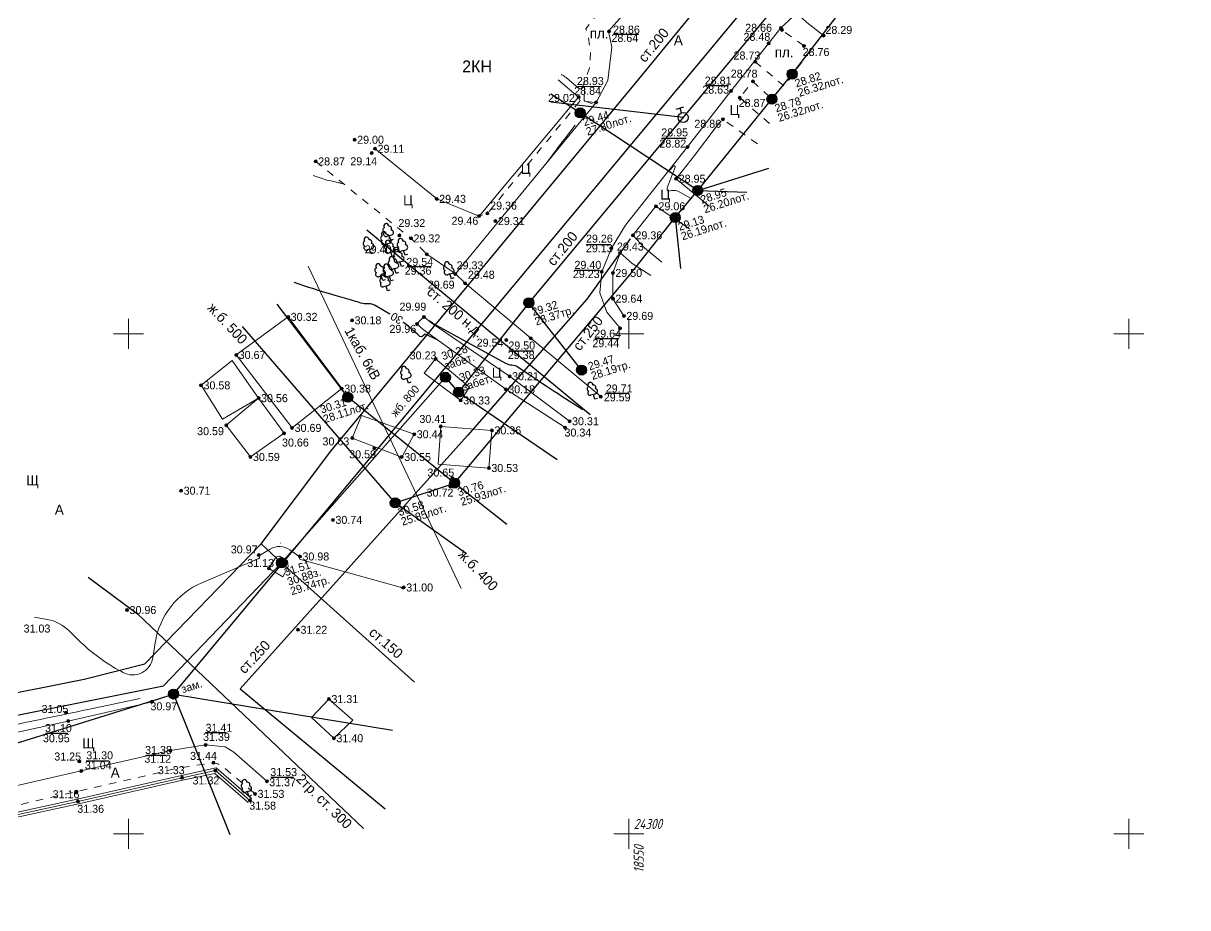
# Model space of a CAD drawing. Header units: metres. Extents: x 17798 to 18902, y 24284 to 24836.
# Drawn here: x 18489.5 to 18605.9, y 24292.6 to 24381 of the extents above; entities that cross this region are included whole.
import ezdxf

# ---------------------------------------------------------------- set-up
doc = ezdxf.new("R2010")
doc.units = ezdxf.units.M
doc.linetypes.add('g5_01_5x1_5', pattern=[3, 1.5, -1.5])
for name, color, linetype in [('02_Сетка', 7, 'Continuous'), ('03_Здания и строения', 7, 'Continuous'), ('06_Инженерно-технические сооружения', 7, 'Continuous'), ('10_Границы покрытий и угодий', 7, 'Continuous'), ('13_Растительность', 7, 'Continuous'), ('14_Ограждения', 7, 'Continuous'), ('19_Горизонтали', 7, 'Continuous'), ('30_Канализация', 7, 'Continuous'), ('31_Водопровод', 7, 'Continuous'), ('32_Теплосеть', 7, 'Continuous'), ('33_Газопровод', 7, 'Continuous'), ('38_Кабели высокого напряжения', 7, 'Continuous'), ('44_Крышки колодцев', 7, 'Continuous'), ('45_Номера колодцев', 7, 'Continuous'), ('61_Отметки высоты поверхности', 7, 'Continuous')]:
    doc.layers.add(name, color=color, linetype=linetype)
doc.styles.add('LIKE11', font='bm431.shx')
doc.styles.add('LIKE14', font='p131.shx')
doc.styles.add('LIKE17', font='d431.shx')
doc.styles.add('LIKE32', font='peteri.shx')
doc.styles.add('LIKE36', font='pragmai.shx')
doc.styles.add('Line_GUGK', font='bm431.ttf', dxfattribs={"height": 1})
doc.styles.get("Standard").update_dxf_attribs({"font": 'SPDS.shx', "oblique": 15, "height": 2})
doc.linetypes.add('g5_119_1', pattern='A,8,-2,[31,GUGK_2005.shx,S=0.2000000029802322,R=0,X=0,Y=0],0.699999988079071,[31,GUGK_2005.shx,S=0.1599999964237213,R=0,X=0,Y=0],6.599999904632568,[31,GUGK_2005.shx,S=0.1599999964237213,R=180.0000050089563,X=0,Y=0],0.699999988079071,[31,GUGK_2005.shx,S=0.2000000029802322,R=180.0000050089563,X=0,Y=0],-2', length=19.99999988079071)
doc.linetypes.add('g5_122_g', pattern='A,2,-2,3,-0.6000000238418579,["Г",Line_GUGK,S=2,R=0,X=0,Y=-1],-2.799999952316284,3,-2,8,-2,8,-2,6', length=41.39999997615814)
doc.linetypes.add('g5_122_k', pattern='A,2,-2,3,-0.6000000238418579,["К",Line_GUGK,S=2,R=0,X=0,Y=-1],-3,3,-2,8,-2,8,-2,6', length=41.60000002384186)
doc.linetypes.add('g5_122_kl', pattern='A,2,-2,3,-0.6000000238418579,["Кл",Line_GUGK,S=2,R=0,X=0,Y=-1],-5,3,-2,8,-2,8,-2,6', length=43.60000002384186)
doc.linetypes.add('g5_122_t', pattern='A,2,-2,3,-0.6000000238418579,["Т",Line_GUGK,S=2,R=0,X=0,Y=-1],-2.799999952316284,3,-2,8,-2,8,-2,6', length=41.39999997615814)
doc.linetypes.add('g5_122_v', pattern='A,2,-2,3,-0.6000000238418579,["В",Line_GUGK,S=2,R=0,X=0,Y=-1],-2.799999952316284,3,-2,8,-2,8,-2,6', length=41.39999997615814)
doc.linetypes.add('g5_474_1a', pattern='A,2,-0.5,[28,GUGK_2005.shx,S=2,R=0,X=0,Y=0],-0.5,2', length=5)

# ---------------------------------------------------------------- blocks, each defined once
blk = doc.blocks.new('g5_388_1')
at = {"color": 0, "flags": 128}
blk.add_lwpolyline([(0, 0.99423149460381), (0.513141325947899, 0.99423149460381, 0.7980424165725708), (0.729456388550349, 1.94501724603264, 0.6363283395767212), (0.462796798938016, 2.81074059364795, 0.5330644249916077), (0, 3.5, 0.5330644249916077), (-0.462796798938011, 2.81074059364795, 0.6363283395767212), (-0.729456388550344, 1.94501724603264, 0.7980424165725708), (-0.513141325947899, 0.99423149460381)], format="xyb", dxfattribs=at)
for points in [[(0, 0.99423149460381), (-0.513141325947899, 0.99423149460381)], [(0.5, 0), (0, 0), (0, 0.99423149460381)]]:
    blk.add_lwpolyline(points, dxfattribs=at)
at = {"style": 'LIKE11', "flags": 8}
for tag, p in [('Описание', (-14.18582778595089, 0.838153843312421)), ('Метрические данные', (1.49018894412265, 0.457040420709325))]:
    blk.add_attdef(tag, p, '', height=2, dxfattribs=at)
blk = doc.blocks.new('g5_117v')
h = blk.add_hatch(color=255)
h.paths.add_polyline_path([(-0.9219544457292888, 0.07500000000000012), (0.9219544457292888, 0.075, 0.9219544529914856)])
h.paths.add_polyline_path([(0.9219544457292888, -0.07499999999999998), (-0.9219544457292888, -0.07499999999999987, 0.9219544529914856)])
at = {"color": 0}
blk.add_line((-1, 1.224606353822377e-16), (1, 1.224606353822377e-16), dxfattribs=at)
blk.add_circle((0, 0), 1, dxfattribs=at)
at = {"style": 'LIKE11', "flags": 8}
for tag, p in [('Номер', (0, 1.699999988079071)), ('Отметка кольца люка', (7.145486520431816e-16, -2.800000011920929)), ('Отметка земли (возле него)', (7.145486520431816e-16, -4.800000011920929)), ('Верх прокладки', (7.145486520431816e-16, -6.800000011920929)), ('Низ прокладки', (7.145486520431816e-16, -8.800000011920929))]:
    blk.add_attdef(tag, p, '', height=1.600000023841858, dxfattribs=at)
blk = doc.blocks.new('g5_117kb')
h = blk.add_hatch(color=255)
h.paths.add_polyline_path([(0.07499999999999994, 0.07500000000000018), (0.9219544457292888, 0.07499999999999996, 0.3674260079860687), (0.07500000000000004, 0.9219544457292888)])
h.paths.add_polyline_path([(-0.07499999999999996, 0.9219544457292888, 0.3674260079860687), (-0.9219544457292888, 0.07500000000000018), (-0.07500000000000005, 0.07500000000000018)])
h.paths.add_polyline_path([(-0.07500000000000008, -0.07499999999999996), (-0.9219544457292888, -0.07499999999999984, 0.3674260079860687), (-0.07500000000000018, -0.9219544457292888)])
h.paths.add_polyline_path([(0.0749999999999998, -0.9219544457292888, 0.3674260079860687), (0.9219544457292888, -0.07499999999999996), (0.07499999999999993, -0.07499999999999996)])
at = {"color": 0, "flags": 128}
for points in [[(-1, 2.220446049250313e-16), (0.9999999999999999, 2.220446049250313e-16)], [(6.123031769111886e-17, 1), (6.123031769111886e-17, -1)]]:
    blk.add_lwpolyline(points, dxfattribs=at)
at = {"color": 0}
blk.add_circle((0, 0), 1, dxfattribs=at)
at = {"style": 'LIKE11', "flags": 8}
for tag, p in [('Номер', (-5.551115123125783e-17, 1.699999988079071)), ('Отметка кольца люка', (6.590375008119238e-16, -2.800000011920929)), ('Отметка земли (возле него)', (6.590375008119238e-16, -4.800000011920929)), ('Верх прокладки', (6.590375008119238e-16, -6.800000011920929)), ('Низ прокладки', (6.590375008119238e-16, -8.800000011920929))]:
    blk.add_attdef(tag, p, '', height=1.600000023841858, dxfattribs=at)
blk = doc.blocks.new('g5_311_2')
h = blk.add_hatch(color=0)
edge = h.paths.add_edge_path()
edge.add_arc((6.938893903907228e-18, 0), 0.5, 0, 360.0000100179126)
at = {"color": 0}
blk.add_circle((6.938893903907228e-18, 0), 0.5, dxfattribs=at)
at = {"style": 'LIKE11', "flags": 8}
for tag, p in [('Номер', (6.938893903907228e-18, 1.699999988079071)), ('Отметка кольца люка', (7.214875459470888e-16, -2.800000011920929)), ('Отметка земли (возле него)', (7.214875459470888e-16, -4.800000011920929)), ('Верх прокладки', (7.214875459470888e-16, -6.800000011920929)), ('Низ прокладки', (7.214875459470888e-16, -8.800000011920929))]:
    blk.add_attdef(tag, p, '', height=1.600000023841858, dxfattribs=at)
blk = doc.blocks.new('g5_304_4')
h = blk.add_hatch(color=255)
edge = h.paths.add_edge_path()
edge.add_arc((0, 0), 0.925000011920929, 0, 360.0000100179126)
at = {"color": 0}
for p, q in [((-0.7999999999999998, 2), (0.8000000000000007, 2)), ((0, 1), (0, 2))]:
    blk.add_line(p, q, dxfattribs=at)
blk.add_circle((0, 0), 1, dxfattribs=at)
blk = doc.blocks.new('g5_117d')
h = blk.add_hatch(color=255)
h.paths.add_polyline_path([(0.325, 0.475), (0.3250000000000001, 0.8660254037844387, 0.1814602911472321), (-0.325, 0.8660254037844386), (-0.325, 0.4750000000000001)])
h.paths.add_polyline_path([(-0.7937253933193772, 0.4750000000000001), (-0.475, 0.475), (-0.475, 0.7937253933193772, 0.1236868873238564)])
h.paths.add_polyline_path([(0.4750000000000001, 0.4750000000000001), (0.7937253933193772, 0.4750000000000001, 0.1236868873238564), (0.4750000000000001, 0.7937253933193771)])
h.paths.add_polyline_path([(0.4749999999999999, -0.3250000000000001), (0.8660254037844387, -0.3250000000000001, 0.08999530971050262), (0.925, 0, 0.08999530971050262), (0.8660254037844386, 0.325), (0.475, 0.3250000000000001)])
h.paths.add_polyline_path([(0.325, 0.325), (-0.325, 0.3250000000000001), (-0.3250000000000001, -0.325), (0.3249999999999999, -0.325)])
h.paths.add_polyline_path([(-0.475, 0.3250000000000001), (-0.8660254037844386, 0.3250000000000001, 0.08999530971050262), (-0.925, 0, 0.08999530971050262), (-0.8660254037844386, -0.325), (-0.4750000000000001, -0.325)])
h.paths.add_polyline_path([(-0.4750000000000002, -0.7937253933193771), (-0.4750000000000001, -0.4749999999999999), (-0.7937253933193774, -0.4749999999999998, 0.1236868873238564)])
h.paths.add_polyline_path([(-0.3250000000000002, -0.475), (-0.3250000000000002, -0.8660254037844386, 0.1814602911472321), (0.3249999999999998, -0.8660254037844387), (0.3249999999999998, -0.4749999999999999)])
h.paths.add_polyline_path([(0.7937253933193772, -0.475), (0.4749999999999999, -0.475), (0.4749999999999999, -0.7937253933193774, 0.1236868873238564)])
at = {"color": 0, "flags": 128}
for points in [[(-0.916515138991168, 0.4000000000000001), (0.9165151389911679, 0.4000000000000001)], [(-0.4, 0.9165151389911679), (-0.4, -0.9165151389911681)], [(0.4000000000000001, 0.9165151389911681), (0.4000000000000001, -0.9165151389911681)], [(-0.9165151389911681, -0.3999999999999999), (0.9165151389911679, -0.3999999999999999)]]:
    blk.add_lwpolyline(points, dxfattribs=at)
at = {"color": 0}
blk.add_circle((0, 0), 1, dxfattribs=at)
at = {"style": 'LIKE11', "flags": 8}
for tag, p in [('Номер', (0, 1.699999988079071)), ('Отметка кольца люка', (7.145486520431816e-16, -2.800000011920929)), ('Отметка земли (возле него)', (7.145486520431816e-16, -4.800000011920929)), ('Верх прокладки', (7.145486520431816e-16, -6.800000011920929)), ('Низ прокладки', (7.145486520431816e-16, -8.800000011920929))]:
    blk.add_attdef(tag, p, '', height=1.600000023841858, dxfattribs=at)
blk = doc.blocks.new('g5_012')
at = {"color": 92, "linetype": 'ByBlock', "lineweight": -2}
for p, q in [((0, -3), (0, 3)), ((-3, 0), (3, 0))]:
    blk.add_line(p, q, dxfattribs=at)
blk = doc.blocks.new('g5_330')
at = {"linetype": 'ByBlock', "lineweight": -2}
blk.add_hatch(color=0, dxfattribs=at).paths.add_polyline_path([(-0.3, 0, 1), (0.3, 0, 1)])
at = {"color": 0, "linetype": 'ByBlock', "lineweight": -2}
blk.add_circle((0, 0), 0.3, dxfattribs=at)
at = {"color": 0, "linetype": 'ByBlock', "lineweight": 15, "flags": 12}
for tag, p in [('number', (-7.619999885559082, -0.800000011920929)), ('z', (0.5, -0.800000011920929))]:
    blk.add_attdef(tag, p, '', height=1.600000023841858, dxfattribs=at)

msp = doc.modelspace()

# ---------------------------------------------------------------- linework, layer by layer
at = {"layer": '03_Здания и строения', "color": 7, "linetype": 'Continuous', "lineweight": 20, "ltscale": 0.5, "flags": 128}
for points in [[(18524.634, 24368.492), (18530.79499977493, 24363.484000103), (18535.03699987793, 24361.75599993896), (18544.98499983215, 24373.66100014877), (18542.9457237091, 24375.37215651703)], [(18510.751, 24347.879), (18516.34399993515, 24340.58700018311), (18521.29799993134, 24344.51399999046), (18515.95099980927, 24351.68499999428), (18510.751, 24347.879)], [(18512.18, 24337.679), (18515.53400009155, 24340.0579999485), (18512.98400002003, 24343.56000004196), (18510.36299996853, 24347.32699976349), (18507.23399990082, 24344.84200010681), (18509.39099996567, 24341.46700010681), (18512.98400002003, 24343.56000004196), (18509.75500004768, 24340.8569999733), (18512.18, 24337.679)], [(18522.347, 24339.576), (18523.28100001526, 24341.81200006104), (18528.54599988175, 24339.951), (18527.29699980927, 24337.67799999809), (18522.347, 24339.576)], [(18531.207, 24340.74), (18536.31700013351, 24340.33900000692), (18536.00900004577, 24336.57799982071), (18530.94860048365, 24336.94995283127), (18531.207, 24340.74)], [(18520.021, 24313.482), (18518.29500004864, 24311.63600004387), (18520.521, 24309.56799996567), (18522.40200004196, 24311.3720001049), (18520.021, 24313.482)]]:
    msp.add_lwpolyline(points, dxfattribs=at)
at = {"layer": '06_Инженерно-технические сооружения', "color": 7, "linetype": 'Continuous', "lineweight": 20, "ltscale": 0.5, "flags": 128}
for points in [[(18543.636, 24340.613), (18537.70100005722, 24344.44400008965), (18529.44899972534, 24350.43499954987), (18528.8250001297, 24350.98699959564), (18529.5140002594, 24351.68499954987), (18530.29999955749, 24351.06700047302), (18538.0799997673, 24345.75500019837), (18544.07800000167, 24341.2529999857)], [(18533.2, 24343.333), (18534.06699998379, 24344.65700000095), (18530.68799991608, 24347.48400002289), (18529.54479355812, 24346.0482326107), (18533.2, 24343.333)], [(18532.364, 24335.559), (18532.15100000048, 24334.73400001192), (18533.01799998427, 24334.87999997997), (18532.364, 24335.559)], [(18515.09, 24327.763), (18514.73599999785, 24327.68300000179), (18514.01999994755, 24326.53600000191), (18515.40700000167, 24325.69000004578), (18515.95400002241, 24326.68500005054), (18515.8779999876, 24327.28899999308), (18515.09, 24327.763)]]:
    msp.add_lwpolyline(points, dxfattribs=at)
at = {"layer": '10_Границы покрытий и угодий', "color": 7, "linetype": 'Continuous', "lineweight": 20, "ltscale": 0.5, "flags": 128}
for points in [[(18579.815, 24434.098), (18584.65099996567, 24430.0450000267), (18587.38000005722, 24427.07299990463), (18588.25200027466, 24425.38299984741), (18588.48599952698, 24424.53799958039), (18588.5870003128, 24422.15000004578), (18588.39400047302, 24421.06699986267), (18587.88799995422, 24419.46900028992), (18586.75199979782, 24417.36400074768), (18583.08899992943, 24412.49300045777), (18574.72200006485, 24402.12699932862), (18569.2540001297, 24395.22999996948), (18561.75800079346, 24385.96799893189), (18559.83500045776, 24385.0859989624), (18558.11700004578, 24385.00600094605), (18553.43900054932, 24386.82899899292), (18549.07999938965, 24381.49200100708), (18547.97899955749, 24380.25000042725), (18548.30700057983, 24378.65900082398), (18547.91999954224, 24375.29999966431), (18546.72699874878, 24373.12300152588), (18532.66499847412, 24355.97699780274)], [(18549.124, 24350.54), (18547.81199996376, 24352.14899996758), (18547.09000008011, 24354.08399991036), (18547.29199998283, 24356.19000009537), (18548.26200001144, 24358.56200031281), (18549.67999999428, 24360.84200004578), (18555.87800018692, 24368.68299964905), (18560.21299974823, 24374.25199989319), (18563.97100012207, 24379.01999954224), (18565.20700018311, 24380.57499984741), (18566.80199949646, 24382.05700019837), (18567.80000059509, 24381.11600021362), (18569.47300093079, 24379.80300048828)], [(18529.807, 24357.948), (18532.42839940262, 24356.14017002392)], [(18532.665, 24355.977), (18533.63399998188, 24355.04000002336), (18540.19100002289, 24349.54700017166), (18547.18999961853, 24343.71400046539)], [(18442.045, 24299.462), (18459.48800079346, 24303.54799996567), (18476.36300079346, 24307.42399989319), (18493.95300094604, 24311.27499972534), (18502.33400146484, 24313.21700011444)], [(18513.823, 24305.272), (18510.5239999752, 24308.17999999237), (18509.66400008011, 24308.7150000782), (18507.68300013351, 24308.904999897), (18504.18099980164, 24308.3249999733), (18495.26000027466, 24306.29600004864), (18477.6620007019, 24302.28899995995), (18460.52900128174, 24298.19700019074), (18443.48099713135, 24294.36500041199)]]:
    msp.add_lwpolyline(points, dxfattribs=at)
at = {"layer": '10_Границы покрытий и угодий', "color": 7, "linetype": 'g5_01_5x1_5', "lineweight": 20, "ltscale": 0.5, "flags": 128}
for points in [[(18548.98, 24381.574), (18547.62336264133, 24382.9407151928), (18545.69483302116, 24380.48169946575), (18545.93935678482, 24379.94374704266), (18546.159428339, 24378.10981857681), (18546.08557889938, 24376.57384645844), (18544.98500011444, 24373.66099989319), (18545.13799999237, 24373.28500044251)], [(18562.643, 24377.192), (18565.53199993896, 24374.75000008774), (18568.12256037521, 24378.28797277641), (18567.51500021744, 24378.76499995422), (18565.30199991989, 24380.37800010872)], [(18564.08284760966, 24371.01786908919), (18561.09699989809, 24373.59000000769), (18562.40300001158, 24375.21700010115), (18564.31800000324, 24373.45599994475)], [(18546.565, 24373.13), (18545.13799995422, 24373.28500000119), (18535.86800045013, 24362.02500045776), (18535.03700012207, 24361.75600040436)], [(18558.728, 24370.694), (18559.41200001526, 24371.43900000477), (18563.02275212097, 24368.86309766197)], [(18518.7, 24367.225), (18528.22799987793, 24359.52700004577), (18529.80700035095, 24357.94799957275)], [(18443.922, 24292.624), (18460.76399905395, 24296.43699996376), (18478.12800128174, 24300.39499990845), (18494.74700076294, 24304.22100012207), (18504.81999880981, 24306.54200022125), (18508.47400195312, 24307.12000028992), (18508.90800006103, 24307.01400034332), (18509.35799700928, 24306.78500025177), (18512.63699633789, 24304.00599996948), (18512.11799914551, 24303.34400026703)]]:
    msp.add_lwpolyline(points, dxfattribs=at)
at = {"layer": '14_Ограждения', "color": 7, "linetype": 'g5_474_1a', "lineweight": 20, "ltscale": 0.5, "flags": 128}
for points in [[(18558.728, 24370.694), (18556.57099993515, 24367.82800006294), (18554.73700006294, 24365.49600004578), (18557.9885805397, 24362.79738592529)], [(18556.05996104409, 24360.47357769214), (18552.71799989869, 24362.74099989139), (18550.56399985482, 24360.06599999868), (18550.41799994637, 24359.83900000059), (18551.57200022866, 24358.57500000202), (18553.29645463158, 24357.14380760394)], [(18552.20898723161, 24355.83350998281), (18550.33700000798, 24357.02800005793), (18549.13000011003, 24358.08500009893), (18549.08200001275, 24357.89699989676), (18548.4059998945, 24356.07600000619), (18548.41799997842, 24353.50499993681), (18549.51099991357, 24351.78300005316)], [(18512.118, 24303.344), (18508.67199990082, 24306.3249999466), (18505.33500000763, 24305.61099995995), (18494.92200085449, 24303.24200000191), (18478.21799847412, 24299.60399999046), (18460.88399884033, 24295.72599996948)]]:
    msp.add_lwpolyline(points, dxfattribs=at)
at = {"layer": '14_Ограждения', "color": 7, "linetype": 'Continuous', "lineweight": 20, "ltscale": 0.5, "flags": 128}
for points in [[(18512.28155918348, 24303.53307245994), (18508.74141666221, 24306.59551133537), (18505.28111454773, 24305.85512890244), (18494.86767002869, 24303.4860276165), (18478.16410824585, 24299.84812321091), (18460.82941815185, 24295.96996893311)], [(18511.95444081652, 24303.15492754006), (18508.60258313942, 24306.05448855782), (18505.38888546753, 24305.36687101746), (18494.9763316803, 24302.99797238731), (18478.27188870239, 24299.35987677002), (18460.93857952881, 24295.48203100586)]]:
    msp.add_lwpolyline(points, dxfattribs=at)
at = {"layer": '19_Горизонтали', "color": 42, "linetype": 'Continuous', "lineweight": 20, "ltscale": 0.5, "flags": 128}
for points, elevation in [([(18546.36076852655, 24372.97827473675), (18545.81855711605, 24373.18437448609, 0.009266951121389866), (18545.62053415155, 24373.25547352825), (18545.62053415155, 24373.25547352825, -0.3359026312828064), (18545.52629312819, 24373.39426572745), (18545.58698004019, 24374.56877286528, 0.7685987949371338), (18545.42290231561, 24374.62166157757), (18545.42290231561, 24374.62166157757, -0.4516518115997314), (18544.98488489962, 24374.55531838697), (18543.78207282377, 24375.56460133972, 0.03067082166671753), (18543.56319162225, 24375.72648564373), (18543.5270305363, 24375.74994477447, 0.01663630269467831), (18543.36732980584, 24375.84615651165), (18543.30963559165, 24375.87834875912, 0.05120117962360382), (18543.25992318963, 24375.89975682293), (18543.23396798944, 24375.90790883098)], 29), ([(18541.81078073358, 24367.1285966972), (18542.42386361932, 24367.95028630291, -0.005735264625400305), (18543.66871664009, 24369.57938592182), (18544.65257760858, 24370.83677235638)], 29), ([(18556.23686715936, 24363.53267994915), (18555.11703255234, 24364.16432692043, 0.1777869760990143), (18554.25594064569, 24364.30476704632), (18554.0111435619, 24364.25763055174, -0.5037642121315002), (18553.82231637811, 24364.43111744915), (18553.82231637811, 24364.43111744915, -0.0669628158211708), (18553.92353178087, 24364.84593733568), (18554.62974207144, 24366.65037539667, 0.8523097038269043), (18554.44073984002, 24366.76166859661), (18553.9995014367, 24366.228473101)], 29), ([(18518.45042917108, 24365.81421986614), (18519.43294106947, 24365.48178224047, 0.03391352295875549), (18520.22713968133, 24365.27181569134), (18520.36873815024, 24365.24448643586, -0.01580318063497543), (18520.8902713952, 24365.12662068401), (18520.99324760859, 24365.09990179322, 0.01053785998374224), (18521.30666848992, 24365.02559224163), (18521.46416208123, 24364.99174061809)], 29), ([(18490.57866403436, 24321.67916432415), (18491.85157510613, 24321.44417897259, -0.1495920270681381), (18494.04787478145, 24320.30206948455), (18495.02426645135, 24319.342875872, 0.07199353724718094), (18499.27502973803, 24316.22548422464), (18499.44299051141, 24316.13610402141, 0.5150420069694519), (18502.40919808657, 24317.61377874977), (18502.64447519158, 24319.0962175468, -0.257955938577652), (18507.33156538427, 24325.10685210117), (18513.01344510144, 24327.53319121304, 0.3183919787406921), (18513.09899637078, 24327.67250386272), (18513.09580182542, 24327.72100690772, -0.1206242740154266), (18513.11317941522, 24327.81968251263), (18513.11317941522, 24327.81968251263, -0.1560629904270172), (18513.17826008401, 24327.89328343519), (18514.1534582211, 24328.47404838041, -0.2970460057258606), (18516.11349222039, 24328.39490071331), (18517.0563003062, 24327.72488003173, -0.2170127183198929), (18517.06909677362, 24327.7028154472), (18517.06909677362, 24327.7028154472, -0.02299234829843044), (18517.0705569321, 24327.67485520033), (18517.07120248651, 24327.57071248089, 0.3357727825641632), (18517.18584994245, 24327.42117382129), (18527.15101967126, 24324.67588900396, -0.128488153219223), (18527.26759073113, 24324.60846272503), (18527.2762520344, 24324.59989491309, 0.04392918944358826), (18527.36430856561, 24324.52689686809), (18527.38715746523, 24324.51111813832, 0.2877278327941895), (18527.43732950067, 24324.50890675579), (18527.46310922479, 24324.5235399345)], 31), ([(18501.15221139764, 24313.53551808391), (18495.90945630785, 24312.43384068455, -0.001025538425892591), (18491.71758004998, 24311.56196156536), (18491.71758004998, 24311.56196156536, 0.00131478882394731), (18487.52621455021, 24310.68765877546), (18477.7387529285, 24308.61916021934, -0.03054042533040047), (18476.68613168572, 24308.46306935345), (18476.68613168572, 24308.46306935345, -0.1524113416671753), (18475.69214266113, 24308.68152954058), (18472.94377633905, 24310.25089589153, 0.1829033941030502), (18466.11183438956, 24311.33261385646), (18458.70375919305, 24309.7940311299, 0.1194510757923126), (18457.46049997186, 24309.20484486614), (18457.44260473567, 24309.19036391794, -0.1803955584764481), (18456.22585794305, 24308.78258076702), (18456.22585794305, 24308.78258076702, -0.0663401335477829), (18454.88694381564, 24309.00698826395), (18447.36144384462, 24311.32292081286, -0.06990362703800201), (18447.23353311395, 24311.38284626995), (18447.23353311395, 24311.38284626995, -0.3417961895465851), (18447.19651314548, 24311.48939645665), (18449.11697885369, 24317.20217457805)], 31)]:
    msp.add_lwpolyline(points, format="xyb", dxfattribs=dict(at, elevation=elevation))
at = {"layer": '19_Горизонтали', "color": 42, "linetype": 'Continuous', "lineweight": 30, "ltscale": 0.5, "elevation": 30, "flags": 128}
for points in [[(18530.9757892785, 24349.32653370891), (18529.74475658316, 24349.93071119082, 0.3040490746498108), (18529.55060312127, 24349.90452137981), (18529.55060312127, 24349.90452137981, -0.009488005191087723), (18529.37109669893, 24349.75164748457), (18529.34573861932, 24349.73086873089, -0.3680669963359833), (18529.11630568025, 24349.73520330861), (18528.9636432824, 24349.87025013958, 0.0009247100679203868), (18528.43170937189, 24350.3390539671), (18528.1586887536, 24350.57877675091, 0.04628420248627663), (18527.00192626984, 24351.41873283239), (18524.6590002262, 24352.80899812841, 0.1516567319631577), (18523.95934030389, 24352.97616139446), (18523.95934030389, 24352.97616139446, -0.09240806102752686), (18523.22400574701, 24353.06318474047), (18523.2232792077, 24353.06341115032, 0.005499225109815598), (18522.50033111075, 24353.28000794108), (18520.65093360707, 24353.81199721131, -0.01154389791190624), (18517.9169208703, 24354.66726246868), (18516.55978891229, 24355.12646046673)], [(18529.994343966, 24351.30733815227), (18530.29727214736, 24351.14232795265, -0.08437936007976532), (18530.37686654901, 24351.07963887249), (18530.37686654901, 24351.07963887249, 0.08351942151784897), (18530.4563767295, 24351.01679580449), (18537.67407007954, 24347.05316584904, 0.1169379055500031), (18538.31703683709, 24346.87565175091), (18538.31703683709, 24346.87565175091, -0.1405665576457977), (18538.94338952301, 24346.6709588864), (18540.20432016229, 24345.81723347698, 0.005633934400975704), (18543.31700366072, 24343.76052628237), (18545.40846750115, 24342.41219655071)]]:
    msp.add_lwpolyline(points, format="xyb", dxfattribs=at)
msp.add_lwpolyline([(18530.34239694451, 24351.11774769817), (18530.32527658319, 24351.12388173138)], dxfattribs=at)
at = {"layer": '19_Горизонтали', "color": 42, "linetype": 'Continuous', "lineweight": 20, "ltscale": 0.5, "elevation": 31, "flags": 128}
msp.add_lwpolyline([(18515.15926095819, 24329.07303944622), (18515.17270395135, 24329.07574025188)], dxfattribs=at)
at = {"layer": '30_Канализация', "color": 12, "linetype": 'g5_122_k', "lineweight": 30, "ltscale": 0.5, "flags": 128}
for points in [[(18532.59, 24335.066), (18550.09240135193, 24355.87610818481), (18554.64999946594, 24361.61300088501), (18556.89100059509, 24364.32399942016), (18564.31800064087, 24373.45599938965), (18566.33100112915, 24375.95499993896), (18570.68357833862, 24381.60570336914), (18574.17499908447, 24385.25399972534), (18577.20000061035, 24388.59800149536), (18583.88999923706, 24397.47400094604), (18589.91201385498, 24404.80046655273), (18592.46599945068, 24408.018003479), (18594.95999893188, 24410.71400262451), (18594.69411453247, 24404.27068902588)], [(18556.891, 24364.324), (18545.141, 24372.07200014496), (18542.19332429504, 24373.93772756958)], [(18556.891, 24364.324), (18564.00971957779, 24366.54890763664)], [(18556.891, 24364.324), (18561.81557771301, 24364.16723243797)], [(18554.65, 24361.613), (18555.17463507652, 24356.53010472107)], [(18526.65245256641, 24333.09064866666), (18532.58999977329, 24335.06600000028)]]:
    msp.add_lwpolyline(points, dxfattribs=at)
at = {"layer": '30_Канализация', "color": 42, "linetype": 'g5_122_kl', "lineweight": 30, "ltscale": 0.5, "flags": 128}
for points in [[(18504.48728126842, 24313.98333009677), (18510.12995142299, 24299.92844423251)], [(18504.48728126842, 24313.98333009677), (18526.36564392406, 24310.36657341914)]]:
    msp.add_lwpolyline(points, dxfattribs=at)
at = {"layer": '31_Водопровод', "color": 94, "linetype": 'g5_122_v', "lineweight": 30, "ltscale": 0.5, "flags": 128}
for points in [[(18555.43314272922, 24371.61005868323), (18542.19744784396, 24373.13571752913)], [(18545.283, 24346.362), (18540.01599980164, 24353.09700013352)], [(18532.98930583945, 24344.15819976288), (18542.84880958548, 24337.41476819474)], [(18513.25932028789, 24328.98528596503), (18515.2809999277, 24327.09000000102)], [(18429.38759866358, 24299.98523938936), (18503.4749018252, 24314.80270040315), (18515.28100076319, 24327.09000051302), (18528.57892099024, 24315.16109693331)]]:
    msp.add_lwpolyline(points, dxfattribs=at)
at = {"layer": '32_Теплосеть', "color": 5, "linetype": 'g5_122_t', "lineweight": 30, "ltscale": 0.5, "flags": 128}
msp.add_lwpolyline([(18495.96021433497, 24325.65819292058), (18500.89442892695, 24322.01309757222), (18523.47955675746, 24300.54421930302)], dxfattribs=at)
at = {"layer": '61_Отметки высоты поверхности', "flags": 128}
for points in [[(18548.44332692512, 24379.93575728369), (18550.9589571847, 24379.93110387959)], [(18557.62845617282, 24374.82124466286), (18559.97377184212, 24374.82124466286)], [(18544.87140840316, 24374.74189763322), (18547.24071495585, 24374.72866128376)], [(18553.27961449333, 24369.54117639261), (18555.73661186118, 24369.54117639261)], [(18545.72383437232, 24358.92767698837), (18548.21061352644, 24358.93512243493)], [(18527.84898893808, 24356.7220653617), (18530.23153184023, 24356.71213809961)], [(18544.55081460623, 24356.34388297605), (18547.07621701442, 24356.36063523083)], [(18546.61042913659, 24349.51321428357), (18549.01716974009, 24349.50763019864)], [(18547.67274859652, 24344.06377068576), (18550.04598469046, 24344.07493885561)], [(18491.6698702063, 24310.05958595532), (18493.90350417706, 24310.05958595532)], [(18507.64307620042, 24310.12551492506), (18509.75386030279, 24310.12551492506)], [(18495.76055711187, 24307.31909861336), (18498.06368191728, 24307.31909861336)], [(18501.7922880239, 24307.88749181758), (18503.71321323876, 24307.87260092445)], [(18514.21598077511, 24305.66130329338), (18516.47939653216, 24305.66130329338)]]:
    msp.add_lwpolyline(points, dxfattribs=at)
at = {"layer": '61_Отметки высоты поверхности', "elevation": 30, "flags": 128}
msp.add_lwpolyline([(18538.00143668576, 24348.28829312896), (18540.48325220883, 24348.29822039105)], dxfattribs=at)

# ---------------------------------------------------------------- block references
at = {"layer": '02_Сетка', "color": 92, "linetype": 'Continuous', "lineweight": 15, "ltscale": 0.5, "xscale": 0.5, "yscale": 0.5}
for p in [(18500, 24350), (18550, 24350), (18600, 24350), (18500, 24300), (18550, 24300), (18600, 24300)]:
    msp.add_blockref('g5_012', p, dxfattribs=at)
at = {"layer": '13_Растительность', "color": 92, "linetype": 'Continuous', "lineweight": 20, "xscale": 0.5, "yscale": 0.5, "zscale": 0.5, "rotation": 17.69727627159691}
for p in [(18526.206, 24359.331, 29.381), (18524.238, 24357.977, 29.519), (18525.983, 24358.506, 29.392), (18527.631, 24357.842, 29.418), (18526.365, 24357.662, 29.474), (18527.261, 24356.712, 29.562), (18526.735, 24356.032, 29.598), (18525.406, 24355.308, 29.731), (18526.213, 24355.287, 29.736), (18532.271, 24355.504, 29.461), (18525.888, 24354.293, 29.857), (18527.973, 24345.066, 30.24), (18546.618, 24343.466, 29.72), (18512.031, 24303.753, 31.604)]:
    msp.add_blockref('g5_388_1', p, dxfattribs=at)
at = {"layer": '31_Водопровод', "color": 94, "linetype": 'Continuous', "lineweight": 20, "xscale": 0.5, "yscale": 0.5, "zscale": 0.5, "rotation": 17.69727627159691}
msp.add_blockref('g5_304_4', (18555.43314272922, 24371.61005868323), dxfattribs=at)
at = {"layer": '44_Крышки колодцев', "color": 7, "linetype": 'Continuous', "lineweight": 20, "xscale": 0.5, "yscale": 0.5, "zscale": 0.5, "rotation": 17.69727627159691}
for name, p in [('g5_117kb', (18566.331, 24375.955, 28.815)), ('g5_117kb', (18564.318, 24373.456, 28.778)), ('g5_117kb', (18545.141, 24372.072, 29.442)), ('g5_117kb', (18556.891, 24364.324, 28.946)), ('g5_117kb', (18554.65, 24361.613, 29.131)), ('g5_311_2', (18526.734, 24358.405, 29.543)), ('g5_117v', (18540.016, 24353.097, 29.319)), ('g5_117v', (18545.283, 24346.362, 29.473)), ('g5_117v', (18531.67162263135, 24345.64749564615, 30.28)), ('g5_117v', (18532.98930583945, 24344.15819976288, 30.33)), ('g5_117kb', (18521.90750806565, 24343.64392199535, 30.31)), ('g5_117kb', (18532.59, 24335.066, 30.764)), ('g5_117kb', (18532.59, 24335.066, 30.764)), ('g5_117kb', (18526.65245256641, 24333.09064866666, 30.58)), ('g5_117v', (18515.281, 24327.09, 31.51)), ('g5_117d', (18504.48728126842, 24313.98333009677))]:
    msp.add_blockref(name, p, dxfattribs=at)
at = {"layer": '61_Отметки высоты поверхности', "color": 7, "linetype": 'Continuous', "lineweight": 20, "xscale": 0.5, "yscale": 0.5, "zscale": 0.5}
for p in [(18565.207, 24380.575, 28.417), (18548.033, 24380.22, 28.639), (18565.302, 24380.378, 28.592), (18569.473, 24379.803, 28.294), (18563.971, 24379.02, 28.479), (18567.515, 24378.765, 28.764), (18562.643, 24377.192, 28.727), (18562.403, 24375.217, 28.782), (18544.985, 24373.661, 29.016), (18560.213, 24374.252, 28.626), (18561.097, 24373.59, 28.869), (18546.727, 24373.123, 28.821), (18559.412, 24371.439, 28.864), (18522.594, 24369.391, 29.002), (18524.308, 24368.066, 29.138), (18524.634, 24368.492, 29.106), (18555.878, 24368.683, 28.82), (18518.7, 24367.225, 28.868), (18554.737, 24365.496, 28.948), (18530.795, 24363.484, 29.427), (18535.868, 24362.025, 29.355), (18552.718, 24362.741, 29.06), (18535.037, 24361.756, 29.455), (18536.667, 24361.261, 29.309), (18527.068, 24359.826, 29.319), (18528.228, 24359.527, 29.323), (18550.418, 24359.839, 29.359), (18548.262, 24358.562, 29.126), (18529.807, 24357.948, 29.362), (18549.13, 24358.085, 29.434), (18547.292, 24356.19, 29.232), (18548.406, 24356.076, 29.497), (18532.665, 24355.977, 29.333), (18533.634, 24355.04, 29.396), (18548.418, 24353.505, 29.638), (18515.951, 24351.685, 30.322), (18529.514, 24351.685, 29.989), (18549.511, 24351.783, 29.692), (18522.337, 24351.339, 30.184), (18528.825, 24350.987, 29.958), (18549.124, 24350.54, 29.439), (18537.744, 24349.364, 29.539), (18540.191, 24349.547, 29.381), (18510.751, 24347.879, 30.667), (18530.688, 24347.484, 30.232), (18538.08, 24345.755, 30.211), (18507.234, 24344.842, 30.582), (18521.298, 24344.514, 30.376), (18537.701, 24344.444, 30.185), (18512.984, 24343.56, 30.555), (18533.2, 24343.333, 30.332), (18547.19, 24343.714, 29.587), (18544.078, 24341.253, 30.308), (18509.755, 24340.857, 30.588), (18515.534, 24340.058, 30.66), (18516.344, 24340.587, 30.688), (18528.546, 24339.951, 30.445), (18531.207, 24340.74, 30.408), (18536.317, 24340.339, 30.357), (18543.636, 24340.613, 30.339), (18522.347, 24339.576, 30.628), (18524.555, 24338.558, 30.586), (18512.18, 24337.679, 30.592), (18527.297, 24337.678, 30.551), (18536.009, 24336.578, 30.526), (18532.364, 24335.559, 30.647), (18505.249, 24334.309, 30.714), (18532.151, 24334.734, 30.717), (18520.422, 24331.394, 30.739), (18513.011, 24327.881, 30.967), (18517.124, 24327.737, 30.979), (18514.02, 24326.536, 31.376), (18527.506, 24324.635, 30.996), (18499.839, 24322.383, 30.955), (18516.926, 24320.408, 31.22), (18502.334, 24313.217, 30.968), (18520.021, 24313.482, 31.313), (18493.75, 24312.134, 31.049), (18493.953, 24311.275, 30.952), (18520.521, 24309.568, 31.398), (18504.181, 24308.325, 31.119), (18507.683, 24308.905, 31.387), (18495.069, 24307.244, 31.248), (18495.26, 24306.296, 31.035), (18508.474, 24307.12, 31.442), (18508.672, 24306.325, 31.322), (18505.335, 24305.611, 31.328), (18513.823, 24305.272, 31.37), (18494.747, 24304.221, 31.309), (18494.781, 24304.166, 31.155), (18512.637, 24304.006, 31.534), (18494.922, 24303.242, 31.355), (18512.118, 24303.344, 31.579)]:
    msp.add_blockref('g5_330', p, dxfattribs=at)

# ---------------------------------------------------------------- texts
at = {"layer": '02_Сетка', "color": 3, "linetype": 'Continuous', "lineweight": 15, "oblique": 15.00000041741303}
msp.add_text('24300', height=1, dxfattribs=at).set_placement((18550.5, 24300.5))
msp.add_text('18550', height=1, rotation=90.00000250447816, dxfattribs=at).set_placement((18551.50000014753, 24296.12500004371))
at = {"layer": '03_Здания и строения', "color": 7, "linetype": 'Continuous', "lineweight": 15, "style": 'LIKE14'}
msp.add_text('2КН', height=1.200000047683716, dxfattribs=at).set_placement((18533.33958718815, 24376.11923265501))
at = {"layer": '10_Границы покрытий и угодий', "color": 7, "linetype": 'Continuous', "lineweight": 15, "style": 'LIKE11'}
for s, p in [('пл.', (18546.09774290107, 24379.51713856711)), ('А', (18554.50763136908, 24378.84161244825)), ('пл.', (18564.59742812524, 24377.63943722094)), ('Ц', (18560.07816701036, 24371.85149863056)), ('Ц', (18539.20489018097, 24365.97568207082)), ('Ц', (18553.15879415434, 24363.41505931114)), ('Ц', (18527.44058899512, 24362.82344831695)), ('Ц', (18536.30728304738, 24345.59615088581)), ('Щ', (18489.77400313883, 24334.83553605177)), ('А', (18492.62075085888, 24331.9124400836)), ('Щ', (18495.36413565177, 24308.5572187394)), ('А', (18498.21088337182, 24305.63412277123))]:
    msp.add_text(s, height=1, dxfattribs=at).set_placement(p)
at = {"layer": '30_Канализация', "color": 12, "linetype": 'Continuous', "lineweight": 15, "style": 'LIKE32'}
for s, rotation, p in [('ж.б. 500', 313.1205421966666, (18507.80746236571, 24352.51462023987)), ('ст.250', 51.91185899415768, (18545.10072702967, 24348.2112915262)), ('ж.б. 400', 313.1205421966666, (18532.87297872012, 24327.85413479906))]:
    msp.add_text(s, height=1, rotation=rotation, dxfattribs=at).set_placement(p)
at = {"layer": '30_Канализация', "color": 42, "linetype": 'Continuous', "lineweight": 20, "style": 'LIKE11'}
msp.add_text('жб. 800', height=0.800000011920929, rotation=49.03958686324889, dxfattribs=at).set_placement((18526.709138003, 24341.61921740359, 12.16405355087244))
at = {"layer": '31_Водопровод', "color": 94, "linetype": 'Continuous', "lineweight": 15, "style": 'LIKE32'}
for s, rotation, p in [('ст.200', 50.72598789008173, (18551.62375634732, 24377.03714083391)), ('ст.200', 50.72598789008173, (18542.50872247175, 24356.69333237369)), ('ст.150', 319.013766016337, (18523.93842049555, 24319.98995126897)), ('ст.250', 46.99791013164327, (18511.59549710275, 24315.93047784908))]:
    msp.add_text(s, height=1, rotation=rotation, dxfattribs=at).set_placement(p)
at = {"layer": '32_Теплосеть', "color": 5, "linetype": 'Continuous', "lineweight": 15, "style": 'LIKE32'}
msp.add_text('2тр. ст. 300', height=1, rotation=315.4351567026005, dxfattribs=at).set_placement((18516.6678393434, 24305.40056814436))
at = {"layer": '33_Газопровод', "color": 132, "linetype": 'Continuous', "lineweight": 15, "style": 'LIKE32'}
msp.add_text('ст. 200 н.д.', height=1, rotation=319.3700833249582, dxfattribs=at).set_placement((18529.72856167863, 24354.02959943005))
at = {"layer": '38_Кабели высокого напряжения', "color": 1, "linetype": 'Continuous', "lineweight": 20, "style": 'LIKE32'}
msp.add_text('1каб. 6кВ', height=1, rotation=299.2796829380127, dxfattribs=at).set_placement((18521.52987108354, 24350.32319756049))
at = {"layer": '45_Номера колодцев', "color": 7, "linetype": 'Continuous', "lineweight": 15, "ltscale": 0.5, "style": 'LIKE17'}
for s, p in [('28.82', (18566.75658288392, 24374.62125368769)), ('26.32лот.', (18567.06057065685, 24373.66857775438)), ('28.78', (18564.74358288392, 24372.12225368769)), ('26.32лот.', (18565.04757065685, 24371.16957775438)), ('29.44', (18545.56658288392, 24370.73825368769)), ('27.80лот.', (18545.87057065685, 24369.78557775438)), ('28.95', (18557.31658288392, 24362.99025368769)), ('26.20лот.', (18557.62057065685, 24362.03757775438)), ('29.13', (18555.07558288392, 24360.27925368769)), ('26.19лот.', (18555.37957065685, 24359.32657775438)), ('29.32', (18540.44158288392, 24351.76325368769)), ('28.37тр.', (18540.74557065685, 24350.81057775438)), ('30.28', (18531.42104724151, 24347.34987675246)), ('забет.', (18531.72503501445, 24346.39720081915)), ('29.47', (18546.07516432283, 24346.32197286359)), ('28.19тр.', (18546.37915209577, 24345.36929693028)), ('30.33', (18533.19604407918, 24345.21660986739)), ('забет.', (18533.50003185212, 24344.26393393408)), ('30.31', (18519.30129195211, 24342.01258900193)), ('28.11лот.', (18519.60527972504, 24341.05991306862)), ('30.76', (18533.01558288392, 24333.73225368769)), ('30.76', (18533.01558288392, 24333.73225368769)), ('25.93лот.', (18533.31957065685, 24332.77957775438)), ('30.58', (18527.07803545033, 24331.75690235435)), ('25.85лот.', (18527.38202322326, 24330.80422642105)), ('31.51', (18515.70658288391, 24325.75625368769)), ('30.88з.', (18516.01057065685, 24324.80357775438)), ('29.74тр.', (18516.31455842978, 24323.85090182107)), ('зам.', (18505.41107272419, 24314.06214725681))]:
    msp.add_text(s, height=0.800000011920929, rotation=17.69727627159691, dxfattribs=at).set_placement(p)
at = {"layer": '61_Отметки высоты поверхности', "color": 7, "linetype": 'Continuous', "lineweight": 15, "ltscale": 0.5, "style": 'LIKE17'}
for s, p in [('28.86', (18548.42812580503, 24380.00012937381)), ('28.66', (18561.64142102136, 24380.18256181182)), ('28.29', (18569.66096658256, 24379.96844950168)), ('28.64', (18548.26641697161, 24379.1623618165)), ('28.48', (18561.46950465092, 24379.28383609371)), ('28.76', (18567.38431447606, 24377.76239125895)), ('28.73', (18560.47356467791, 24377.41268519478)), ('28.78', (18560.19118922285, 24375.60077602474)), ('28.93', (18544.81846300534, 24374.86102477833)), ('28.63', (18557.34832124565, 24374.00131485943)), ('28.81', (18557.59674613367, 24374.90362952428)), ('29.02', (18541.93308861792, 24373.17231442882)), ('28.84', (18544.5462207484, 24373.88148985381)), ('28.87', (18560.98804158889, 24372.67249222995)), ('28.86', (18556.55560523883, 24370.58861169726)), ('28.95', (18553.24774687461, 24369.72307569068)), ('29.00', (18522.844, 24368.99099999404)), ('28.82', (18553.0626445149, 24368.60342444093)), ('29.11', (18524.884, 24368.09199999404)), ('28.87', (18518.95, 24366.82499999404)), ('29.14', (18522.16397684658, 24366.84223499147)), ('28.95', (18554.987, 24365.09599999404)), ('29.43', (18531.045, 24363.08399999404)), ('29.36', (18536.14156187252, 24362.40854815874)), ('29.06', (18552.968, 24362.34099999404)), ('29.32', (18526.97024240474, 24360.66723285248)), ('29.46', (18532.27654783125, 24360.89078008774)), ('29.31', (18536.917, 24360.86099999404)), ('29.32', (18528.478, 24359.12699999404)), ('29.26', (18545.72337247634, 24359.10579995328)), ('29.36', (18550.668, 24359.43899999404)), ('29.40', (18523.59456565522, 24358.03516720574)), ('29.13', (18545.71473438207, 24358.14342328307)), ('29.43', (18548.81626613264, 24358.31456039686)), ('29.54', (18527.75964357925, 24356.78162893426)), ('29.36', (18527.59430364837, 24355.90448660321)), ('29.33', (18532.7876179908, 24356.4385868775)), ('29.48', (18533.91932586934, 24355.49549697874)), ('29.23', (18544.41090225611, 24355.56604062752)), ('29.40', (18544.57181007363, 24356.48500276092)), ('29.50', (18548.656, 24355.67599999404)), ('29.69', (18529.90871198404, 24354.5027707695)), ('29.64', (18548.668, 24353.10499999404)), ('30.32', (18516.201, 24351.28499999404)), ('30.18', (18522.587, 24350.93899999404)), ('29.69', (18549.761, 24351.38299999404)), ('29.64', (18546.54941783832, 24349.6056619118)), ('29.54', (18534.79175835541, 24348.70426015889)), ('29.50', (18537.95952157915, 24348.42396571088, 30)), ('29.44', (18546.36410894592, 24348.65264475094)), ('30.67', (18511.001, 24347.47899999404)), ('30.23', (18528.09385621859, 24347.43269063896)), ('29.38', (18537.90657618133, 24347.47094855002, 30)), ('30.21', (18538.33, 24345.35499999404)), ('30.58', (18507.484, 24344.44199999404)), ('30.38', (18521.548, 24344.11399999404)), ('30.18', (18537.951, 24344.04399999404)), ('29.71', (18547.69970387067, 24344.12857364665)), ('30.56', (18513.234, 24343.15999999404)), ('30.33', (18533.45, 24342.93299999404)), ('29.59', (18547.49964196379, 24343.2429102015)), ('30.41', (18529.06815301112, 24341.08159868413)), ('30.31', (18544.328, 24340.85299999404)), ('30.59', (18506.8463739988, 24339.86276512268)), ('30.69', (18516.594, 24340.18699999404)), ('30.44', (18528.796, 24339.55099999404)), ('30.36', (18536.567, 24339.93899999404)), ('30.34', (18543.57437495676, 24339.72233998317)), ('30.66', (18515.33332517617, 24338.72541953975)), ('30.63', (18519.38119693397, 24338.83670292222)), ('30.59', (18512.43, 24337.27899999404)), ('30.59', (18522.04611529119, 24337.54836490846)), ('30.55', (18527.547, 24337.27799999404)), ('30.65', (18529.86968750599, 24335.7194064488)), ('30.53', (18536.259, 24336.17799999404)), ('30.71', (18505.499, 24333.90899999404)), ('30.72', (18529.79026940925, 24333.72071768089)), ('30.74', (18520.672, 24330.99399999404)), ('30.97', (18510.20911147378, 24328.03877296355)), ('31.13', (18511.85657738563, 24326.68066835789)), ('30.98', (18517.374, 24327.33699999404)), ('31.00', (18527.756, 24324.23499999404)), ('30.96', (18500.089, 24321.98299999404)), ('31.03', (18489.495, 24320.13099999404)), ('31.22', (18517.176, 24320.00799999404)), ('30.97', (18502.17853205457, 24312.3560466264)), ('31.31', (18520.271, 24313.08199999404)), ('31.05', (18491.29415091184, 24312.09177923277)), ('31.10', (18491.64008842002, 24310.17871310043)), ('31.41', (18507.68774887985, 24310.20617392955)), ('30.95', (18491.43161591608, 24309.16613236701)), ('31.39', (18507.43787780315, 24309.30352413858)), ('31.40', (18520.771, 24309.16799999404)), ('31.38', (18501.64337909251, 24307.99172806955)), ('31.25', (18492.56397871815, 24307.33895313754)), ('31.04', (18495.62157544258, 24306.46535407342)), ('31.30', (18495.76055711187, 24307.45808028265)), ('31.12', (18501.56892462682, 24307.11316537438)), ('31.44', (18506.14415276376, 24307.39846631266)), ('31.33', (18502.92134939847, 24305.97649769482)), ('31.53', (18514.15641720256, 24305.78043043849)), ('31.32', (18506.38927295604, 24304.94406243723)), ('31.37', (18514.05218095059, 24304.76784970508)), ('31.16', (18492.39698087515, 24303.56748209375)), ('31.53', (18512.887, 24303.60599999404)), ('31.36', (18494.86450094823, 24302.11118508)), ('31.58', (18512.05680127004, 24302.42997948234))]:
    msp.add_text(s, height=0.800000011920929, dxfattribs=at).set_placement(p)

# ---------------------------------------------------------------- next in the draw order: wipeouts: each hides what was drawn before it
at = {"color": 7, "linetype": 'Continuous', "lineweight": 20}
msp.add_wipeout([(18527.666384565477, 24351.58258988335), (18526.36404506879, 24352.355388044587), (18525.87414622726, 24351.529797815856), (18527.176485723947, 24350.75699965462)], dxfattribs=at).translate(0, 0, 30).dxf.layer = '19_Горизонтали'

# ---------------------------------------------------------------- next in the draw order: linework, layer by layer
at = {"layer": '30_Канализация', "color": 42, "linetype": 'g5_122_kl', "lineweight": 30, "ltscale": 0.5, "flags": 128}
msp.add_lwpolyline([(17981.176, 24764.182), (17973.76000011063, 24619.6879967041), (18068.14867913818, 24564.86696704102), (18224.58759057617, 24482.32741625977), (18357.92499291992, 24375.33501513672), (18432.45169580078, 24314.74266894531), (18453.23700463867, 24297.96999438477), (18504.48727929687, 24313.98333056641), (18591.35513818359, 24418.31029589844), (18643.87698876953, 24411.19551928711), (18665.86996972656, 24407.07601245117), (18685.74106347656, 24402.10665209961)], dxfattribs=at)
at = {"layer": '30_Канализация', "color": 12, "linetype": 'g5_122_k', "lineweight": 30, "ltscale": 0.5, "flags": 128}
for points in [[(18537.81034774801, 24330.94165382139), (18532.58999986669, 24335.06600007764), (18521.90750808737, 24343.64392242185), (18514.83957977316, 24352.94558295957)], [(18533.77629407596, 24328.00779660537), (18526.65245279025, 24333.09064849211), (18511.37229283999, 24350.72296460463)]]:
    msp.add_lwpolyline(points, dxfattribs=at)
at = {"layer": '31_Водопровод', "color": 94, "linetype": 'g5_122_v', "lineweight": 30, "ltscale": 0.5, "flags": 128}
for points in [[(18428.2943478923, 24302.06246215947), (18495.56561864426, 24315.45744640477), (18501.61114324143, 24316.99846298344), (18513.25932134201, 24328.98528511174), (18520.22187627365, 24338.27633697636), (18551.00885594894, 24375.4385302747), (18567.96002782394, 24396.12370330937), (18571.59799779465, 24400.42600280888), (18560.18155492355, 24409.525169679)], [(18575.308, 24395.631), (18561.61316719818, 24379.03109307861), (18540.01600018311, 24353.09699960327), (18532.98930493164, 24344.15819879151), (18531.67162075806, 24345.64749475098), (18515.28099957275, 24327.08999963379)], [(18550.14350065669, 24359.49895790155), (18545.79133448085, 24353.44093158776), (18533.87809690913, 24339.83850219781), (18511.16292890987, 24314.50064399774), (18525.65440496883, 24302.49850013787)]]:
    msp.add_lwpolyline(points, dxfattribs=at)
at = {"layer": '33_Газопровод', "color": 132, "linetype": 'g5_122_g', "lineweight": 30, "ltscale": 0.5, "flags": 128}
msp.add_lwpolyline([(18523.79506596887, 24360.39281648891), (18546.14909276331, 24341.92663378017)], dxfattribs=at)
at = {"layer": '38_Кабели высокого напряжения', "color": 1, "linetype": 'g5_119_1', "lineweight": 20, "ltscale": 0.5, "flags": 128}
msp.add_lwpolyline([(18533.22955292887, 24324.52615638955), (18517.93793362803, 24356.76895042642)], dxfattribs=at)

# ---------------------------------------------------------------- next in the draw order: texts
at = {"layer": '19_Горизонтали', "color": 42, "linetype": 'Continuous', "lineweight": 15, "style": 'LIKE36'}
msp.add_text('30', height=0.800000011920929, rotation=149.3154348041874, dxfattribs=at).set_placement((18527.51703134095, 24351.57819054351))
at = {"layer": '61_Отметки высоты поверхности', "color": 7, "linetype": 'Continuous', "lineweight": 15, "ltscale": 0.5, "style": 'LIKE17'}
for s, p in [('29.99', (18527.0774404942, 24352.307742818)), ('29.96', (18526.07147793551, 24350.08403610932))]:
    msp.add_text(s, height=0.800000011920929, dxfattribs=at).set_placement(p)

doc.saveas('drawing.dxf')
